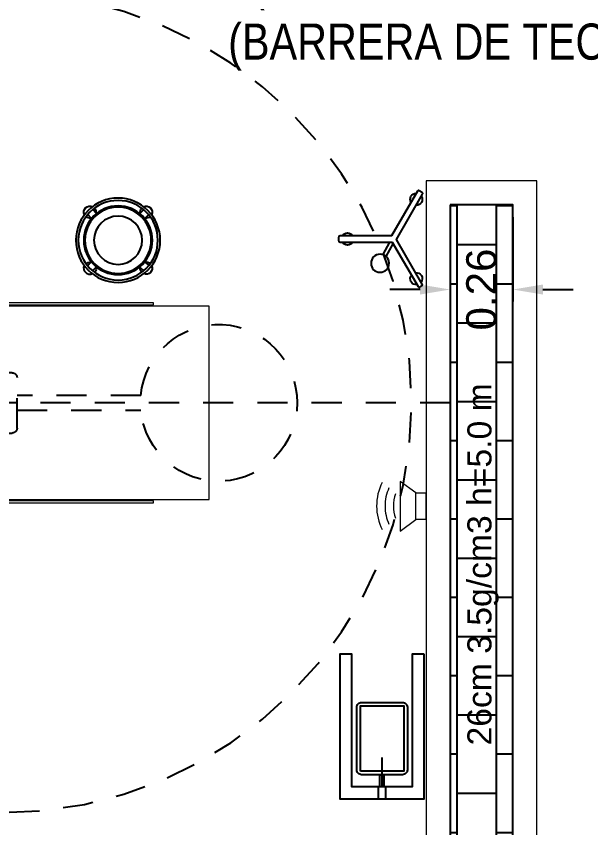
# Model space of a CAD drawing. Header units: metres. Extents: x -22 to 564, y 0 to 143.
# Drawn here: x 123.228 to 125.613, y 35.621 to 38.988 of the extents above; entities that cross this region are included whole.
import ezdxf
from ezdxf.enums import TextEntityAlignment as Align

# ---------------------------------------------------------------- set-up
doc = ezdxf.new("R2010")
doc.units = ezdxf.units.M
doc.linetypes.add('XREF 1N NEURO-ONCOLOGIA$0$A-01 CONJUNTO$0$PRIMER NIVEL$0$HIDDEN2', pattern=[0.1875, 0.125, -0.0625])
doc.linetypes.add('XREF 1N NEURO-ONCOLOGIA$0$CONJUNTO TLAHUAC$0$HIDDEN2', pattern=[0.1875, 0.125, -0.0625])
for name, color, linetype in [('TEXTO', 7, 'Continuous'), ('XREF 1N NEURO-ONCOLOGIA$0$COTAS PAÑOS', 8, 'Continuous'), ('XREF 1N NEURO-ONCOLOGIA$0$HATCH', 7, 'Continuous'), ('XREF 1N NEURO-ONCOLOGIA$0$MOBILIARIO', 161, 'Continuous'), ('XREF 1N NEURO-ONCOLOGIA$0$Mobiliario Fijo', 40, 'Continuous'), ('XREF 1N NEURO-ONCOLOGIA$0$PROYECCIÓN', 8, 'XREF 1N NEURO-ONCOLOGIA$0$CONJUNTO TLAHUAC$0$HIDDEN2'), ('XREF 1N NEURO-ONCOLOGIA$0$TABIQUES BLINDADOS', 30, 'Continuous'), ('XREF 1N NEURO-ONCOLOGIA$0$TEX-MOB', 4, 'Continuous')]:
    doc.layers.add(name, color=color, linetype=linetype)
doc.layers.add('XREF 1N NEURO-ONCOLOGIA$0$MUROS DE TABLAROCA', color=150, linetype='Continuous', lineweight=13)
doc.styles.add('100 LOCALES 25', font='arial.ttf', dxfattribs={"height": 0.25})
doc.styles.add('XREF 1N NEURO-ONCOLOGIA$0$COTAS', font='arial.ttf')
doc.styles.add('XREF 1N NEURO-ONCOLOGIA$0$HANDLET', font='romans.shx')
doc.dimstyles.new('XREF 1N NEURO-ONCOLOGIA$0$50 FLECHAS', dxfattribs={"dimscale": 0.5, "dimtxt": 0.25, "dimasz": 0.25, "dimexe": 0.1, "dimexo": 0.1, "dimgap": 0.025, "dimtad": 0, "dimtih": 1, "dimtoh": 1, "dimzin": 1, "dimdsep": 46, "dimtxsty": 'XREF 1N NEURO-ONCOLOGIA$0$COTAS', "dimcen": 0.1, "dimclrd": 256, "dimclre": 256, "dimclrt": 7, "dimadec": 0, "dimazin": 1, "dimtfac": 1, "dimtofl": 0, "dimtmove": 2, "dimatfit": 3, "dimfxl": 1, "dimtolj": 1, "dimtzin": 1, "dimlwd": -1, "dimlwe": -1, "dimarcsym": 0})

# ---------------------------------------------------------------- blocks, each defined once
blk = doc.blocks.new('XREF 1N NEURO-ONCOLOGIA$0$A$C31eeb088')
at = {"lineweight": 9}
for points in [[(1.2139, -0.1717), (1.2139, -0.1643), (2.3605, -0.1643), (2.3605, -0.1717)], [(0.4393, -0.2565), (0.4393, -0.1971), (0.6131, -0.1971), (0.6131, -0.2565)], [(0.8388, -0.178), (2.5916, -0.178), (2.5916, -0.9792), (0.8388, -0.9792)], [(0.6131, -0.9008), (0.6131, -0.9612), (0.4393, -0.9612), (0.4393, -0.9008)], [(2.3605, -0.9855), (2.3605, -0.994), (1.2139, -0.994), (1.2139, -0.9855)]]:
    blk.add_lwpolyline(points, close=True, dxfattribs=at)
for points in [[(0.6491, -0.2565), (0.6131, -0.2565), (0.6131, -0.1971), (0.6491, -0.1971)], [(1.2743, -0.1717), (1.2743, -0.178)], [(1.2945, -0.178), (1.2945, -0.1717)], [(1.5785, -0.1717), (1.5785, -0.178)], [(1.5975, -0.178), (1.5975, -0.1717)], [(1.9112, -0.1717), (1.9112, -0.178)], [(1.9314, -0.178), (1.9314, -0.1717)], [(2.245, -0.1717), (2.245, -0.178)], [(2.2652, -0.178), (2.2652, -0.1717)], [(0.7508, -0.2522), (0.7328, -0.2331)], [(0.6894, -0.2755), (0.7095, -0.2946)], [(0.8388, -0.2829), (0.8303, -0.2829)], [(0.8303, -0.3434), (0.8388, -0.3434)], [(0.8388, -0.8149), (0.8303, -0.8149)], [(0.7095, -0.8626), (0.6894, -0.8828)], [(0.8303, -0.8753), (0.8388, -0.8753)], [(0.6491, -0.9612), (0.6131, -0.9612), (0.6131, -0.9008), (0.6491, -0.9008)], [(0.7328, -0.9251), (0.7508, -0.9061)], [(1.2743, -0.9792), (1.2743, -0.9855)], [(1.2945, -0.9855), (1.2945, -0.9792)], [(1.5785, -0.9792), (1.5785, -0.9855)], [(1.5975, -0.9855), (1.5975, -0.9792)], [(1.9112, -0.9792), (1.9112, -0.9855)], [(1.9314, -0.9855), (1.9314, -0.9792)], [(2.245, -0.9792), (2.245, -0.9855)], [(2.2652, -0.9855), (2.2652, -0.9792)]]:
    blk.add_lwpolyline(points, dxfattribs=at)
for centre, radius, start, end in [((0.65, -0.3108), 0.115, 43.0225, 90), ((0.65, -0.3108), 0.0546, 42.1436, 90), ((0.8312, -0.1667), 0.115, 226.9775, 270), ((0.8312, -0.1667), 0.1754, 226.604, 270), ((0.8312, -0.9901), 0.1754, 90, 133.396), ((0.8312, -0.9901), 0.115, 90, 133.0225), ((0.65, -0.8449), 0.0546, 270, 317.8564), ((0.65, -0.8449), 0.115, 270, 316.9775)]:
    blk.add_arc(centre, radius, start, end, dxfattribs=at)
blk = doc.blocks.new('XREF 1N NEURO-ONCOLOGIA$0$A$C38962b27')
at = {"layer": 'XREF 1N NEURO-ONCOLOGIA$0$MOBILIARIO', "linetype": 'XREF 1N NEURO-ONCOLOGIA$0$A-01 CONJUNTO$0$PRIMER NIVEL$0$HIDDEN2'}
blk.add_lwpolyline([(-0.03, 0.0625), (-0.0298, 0.5764, -21.620414), (0.0302, 0.5764), (0.03, 0.0625)], format="xyb", dxfattribs=at)
blk.add_lwpolyline([(-0.125, -0.0425), (-0.125, 0.0425, -0.414214), (-0.105, 0.0625), (0.105, 0.0625, -0.414214), (0.125, 0.0425), (0.125, -0.0425, -0.414214), (0.105, -0.0625), (-0.105, -0.0625, -0.414214)], format="xyb", close=True, dxfattribs=at)
blk.add_circle((0, 0), 1.7, dxfattribs=at)
blk = doc.blocks.new('XREF 1N NEURO-ONCOLOGIA$0$CUBET12L')
for p, q in [((0.0638, 0.0904), (0.0486, 0.1066)), ((0.0857, 0.1109), (0.0705, 0.1271)), ((0.2648, 0.1113), (0.28, 0.1265)), ((0.286, 0.09), (0.3012, 0.1052)), ((0.0644, -0.0899), (0.048, -0.1054)), ((0.286, -0.0893), (0.3025, -0.1047)), ((0.0857, -0.1111), (0.0692, -0.1266)), ((0.2649, -0.1106), (0.2814, -0.1261))]:
    blk.add_line(p, q)
for radius in [0.175, 0.165, 0.1425, 0.1375, 0.1]:
    blk.add_circle((0.175, 0), radius)
for centre, radius, start, end in [((0.0595, 0.1169), 0.025, 66.1346, 203.1856), ((0.2917, 0.1167), 0.025, 334.6555, 115.3445), ((0.0595, 0.1169), 0.025, 350.0458, 41.9201), ((0.2917, 0.1167), 0.025, 139.3448, 187.5748), ((0.0595, 0.1169), 0.025, 227.4001, 276.306), ((0.2917, 0.1167), 0.025, 261.3183, 310.6552), ((0.0604, -0.1143), 0.0247, 80.4643, 137.8348), ((0.0583, -0.1167), 0.025, 67.5804, 68.8802), ((0.2916, -0.1168), 0.025, 49.2853, 96.2599), ((0.0583, -0.1167), 0.025, 154.6555, 295.3445), ((0.0583, -0.1167), 0.025, 319.3448, 7.2084), ((0.2916, -0.1168), 0.025, 170.1748, 220.5958), ((0.2916, -0.1168), 0.025, 244.596, 25.2851)]:
    blk.add_arc(centre, radius, start, end)
blk = doc.blocks.new('XREF 1N NEURO-ONCOLOGIA$0$MESAMAYO')
for p, q in [((-0.015, 0), (-0.015, -0.05)), ((0.015, 0), (0.015, -0.05)), ((-0.009, -0.05), (-0.009, -0.1)), ((0, -0.05), (0, -0.1708)), ((0.009, -0.05), (0.009, -0.1)), ((-0.009, -0.1), (0.009, -0.1))]:
    blk.add_line(p, q)
for points in [[(0.175, -0.6), (0.125, -0.6), (0.125, -0.05), (-0.125, -0.05), (-0.125, -0.6), (-0.175, -0.6), (-0.175, 0), (0.175, 0)], [(-0.09, -0.115), (-0.09, -0.385), (0.09, -0.385), (0.09, -0.115)]]:
    blk.add_lwpolyline(points, close=True)
blk.add_lwpolyline([(-0.085, -0.1, 0.414214), (-0.105, -0.12), (-0.105, -0.38, 0.414214), (-0.085, -0.4), (0.085, -0.4, 0.414214), (0.105, -0.38), (0.105, -0.12, 0.414214), (0.085, -0.1)], format="xyb", close=True)
blk = doc.blocks.new('XREF 1N NEURO-ONCOLOGIA$0$A$C5f8c06d3')
at = {"lineweight": 9}
for points in [[(-0.1818, -1.2515, 0.120857), (-0.2053, -1.3495, 0.120857), (-0.1818, -1.447)], [(-0.1538, -1.2738, 0.110995), (-0.1703, -1.3495, 0.110995), (-0.1538, -1.4247)], [(-0.1264, -1.2988, 0.091381), (-0.1354, -1.3496, 0.091381), (-0.1264, -1.3997)]]:
    blk.add_lwpolyline(points, format="xyb", dxfattribs=at)
blk.add_lwpolyline([(-0.0424, -1.2949), (-0.107, -1.2472), (-0.107, -1.4528), (-0.0424, -1.4051), (-0.0424, -1.2949), (-0.0011, -1.2949), (-0.0011, -1.4051), (-0.0424, -1.4051)], dxfattribs=at)
blk = doc.blocks.new('XREF 1N NEURO-ONCOLOGIA$0$XREF PB NEURO-ONCOLOGIA$0$LAMPIERO')
for p, q in [((-0.006, -0.0304), (0.0237, -0.0847)), ((0.0082, -0.025), (0.0368, -0.0775))]:
    blk.add_line(p, q)
blk.add_lwpolyline([(-0.1253, -0.207, -0.414214), (-0.1271, -0.2002), (-0.0202, -0.015), (-0.129, 0.1733, -0.414214), (-0.1272, 0.1801), (-0.1142, 0.1876, -0.414214), (-0.1074, 0.1858), (0, 0), (0.2147, 0, -0.414214), (0.2197, -0.005), (0.2197, -0.02, -0.414214), (0.2147, -0.025), (-0.0029, -0.025), (-0.1098, -0.2102, -0.414214), (-0.1166, -0.212)], format="xyb", close=True)
blk.add_circle((0.0479, -0.1133), 0.0375)
for centre, start, end in [((-0.1022, 0.152), 329.8038, 90.2467), ((-0.1022, 0.152), 150.2472, 269.8033), ((0.1828, -0.0125), 30, 150), ((0.1828, -0.0125), 210, 330), ((-0.1022, -0.177), 83.5782, 216.4218), ((-0.1022, -0.177), 263.5782, 36.4218)]:
    blk.add_arc(centre, 0.025, start, end)
blk = doc.blocks.new('*D487')
at = {"layer": 'XREF 1N NEURO-ONCOLOGIA$0$COTAS PAÑOS', "transparency": 16777216}
for p, q in [((4.403, 19.5126), (4.403, 19.6376)), ((4.7039, 19.3876), (4.353, 19.3876)), ((4.7039, 19.1276), (4.353, 19.1276)), ((4.403, 19.0026), (4.403, 18.8776))]:
    blk.add_line(p, q, dxfattribs=at)
for points in [[(4.3822, 19.5126), (4.4238, 19.5126), (4.403, 19.3876)], [(4.3822, 19.0026), (4.4238, 19.0026), (4.403, 19.1276)]]:
    blk.add_solid(points, dxfattribs=at)
at = {"layer": 'XREF 1N NEURO-ONCOLOGIA$0$COTAS PAÑOS', "color": 7, "transparency": 16777216, "insert": (4.403, 19.2576), "char_height": 0.125, "attachment_point": 5, "style": 'XREF 1N NEURO-ONCOLOGIA$0$COTAS'}
blk.add_mtext('\\A1;0.26', dxfattribs=at)
blk = doc.blocks.new('XREF 1N NEURO-ONCOLOGIA')
at = {"layer": 'XREF 1N NEURO-ONCOLOGIA$0$HATCH'}
h = blk.add_hatch(dxfattribs=at)
h.set_pattern_fill('AR-B816', color=256, scale=0.0008)
h.set_pattern_definition([(0, (0, -0.05), (0, 0.16256), []), (90, (0, -0.05), (-0.16256, 0.16256), [0.16256, -0.16256])])
h.paths.add_polyline_path([(4.7539, 19.3876), (1.1339, 19.3876), (1.1339, 19.1276), (4.7539, 19.1276)])
at = {"layer": 'XREF 1N NEURO-ONCOLOGIA$0$MUROS DE TABLAROCA'}
blk.add_lwpolyline([(3.5888, 16.9676), (1.2339, 16.9676), (1.2339, 19.0276), (4.8539, 19.0276), (4.8539, 19.4876), (1.2339, 19.4876), (1.2339, 23.0976), (6.6339, 23.0976), (6.6339, 16.9676), (5.4868, 16.9676), (5.4868, 16.0876), (6.9239, 16.0876)], dxfattribs=at)
at = {"layer": 'XREF 1N NEURO-ONCOLOGIA$0$PROYECCIÓN'}
blk.add_line((3.9328, 19.3876, 0), (3.9328, 23.1976, 0), dxfattribs=at)
at = {"layer": 'XREF 1N NEURO-ONCOLOGIA$0$TABIQUES BLINDADOS', "elevation": 0}
blk.add_lwpolyline([(4.7539, 19.3876), (1.1339, 19.3876), (1.1339, 19.1276), (4.7539, 19.1276)], close=True, dxfattribs=at)
at = {"layer": 'XREF 1N NEURO-ONCOLOGIA$0$MOBILIARIO', "xscale": -1}
for name, p, rotation in [('XREF 1N NEURO-ONCOLOGIA$0$A$C38962b27', (3.9328, 21.2476, 0), 180), ('XREF 1N NEURO-ONCOLOGIA$0$CUBET12L', (4.4324, 20.7658, 0.0462), 180), ('XREF 1N NEURO-ONCOLOGIA$0$MESAMAYO', (2.2904, 19.6701), 90), ('XREF 1N NEURO-ONCOLOGIA$0$XREF PB NEURO-ONCOLOGIA$0$LAMPIERO', (4.6252, 19.6307), 270)]:
    blk.add_blockref(name, p, dxfattribs=dict(at, rotation=rotation))
at = {"layer": 'XREF 1N NEURO-ONCOLOGIA$0$MOBILIARIO', "rotation": 270}
blk.add_blockref('XREF 1N NEURO-ONCOLOGIA$0$A$C5f8c06d3', (4.8539, 19.4876), dxfattribs=at)
at = {"layer": 'XREF 1N NEURO-ONCOLOGIA$0$Mobiliario Fijo', "xscale": -1, "rotation": 90}
blk.add_blockref('XREF 1N NEURO-ONCOLOGIA$0$A$C31eeb088', (3.3542, 22.9788), dxfattribs=at)
at = {"layer": 'XREF 1N NEURO-ONCOLOGIA$0$TEX-MOB', "style": 'XREF 1N NEURO-ONCOLOGIA$0$HANDLET'}
for p in [(1.7, 4.5847, 0), (1.7073, 2.0138, 0)]:
    blk.add_attdef('234', text='', height=0.075, rotation=180, dxfattribs=at).set_placement(p, align=Align.MIDDLE_CENTER)
at = {"layer": 'XREF 1N NEURO-ONCOLOGIA$0$COTAS PAÑOS'}
dim = blk.add_linear_dim(base=(4.403, 19.1276), p1=(4.7539, 19.3876, 0), p2=(4.7539, 19.1276, 0), angle=90, dimstyle='XREF 1N NEURO-ONCOLOGIA$0$50 FLECHAS', dxfattribs=at)
dim.commit()
dim.dimension.update_dxf_attribs({"geometry": '*D487', "text_midpoint": (4.403, 19.2576)})

msp = doc.modelspace()

# ---------------------------------------------------------------- block references
at = {"rotation": 90}
msp.add_blockref('XREF 1N NEURO-ONCOLOGIA', (144.4169, 33.4511), dxfattribs=at)

# ---------------------------------------------------------------- next in the draw order: texts
at = {"layer": 'TEXTO', "color": 0, "insert": (125.399, 39.2078), "char_height": 0.15, "width": 4.171281, "attachment_point": 2, "style": '100 LOCALES 25'}
msp.add_mtext('{\\fArial Narrow|b0|i0|c0|p34;(BARRERA DE PISO = 70 CM)\\P(BARRERA DE TECHO = 50 CM)}', dxfattribs=at)
at = {"layer": 'TEXTO', "color": 0, "insert": (125.2309, 35.9626, 0), "char_height": 0.1, "width": 2.023555, "attachment_point": 7, "rotation": 90, "style": '100 LOCALES 25'}
msp.add_mtext('26cm 3.5g/cm3 h=5.0 m', dxfattribs=at)

doc.saveas('drawing.dxf')
